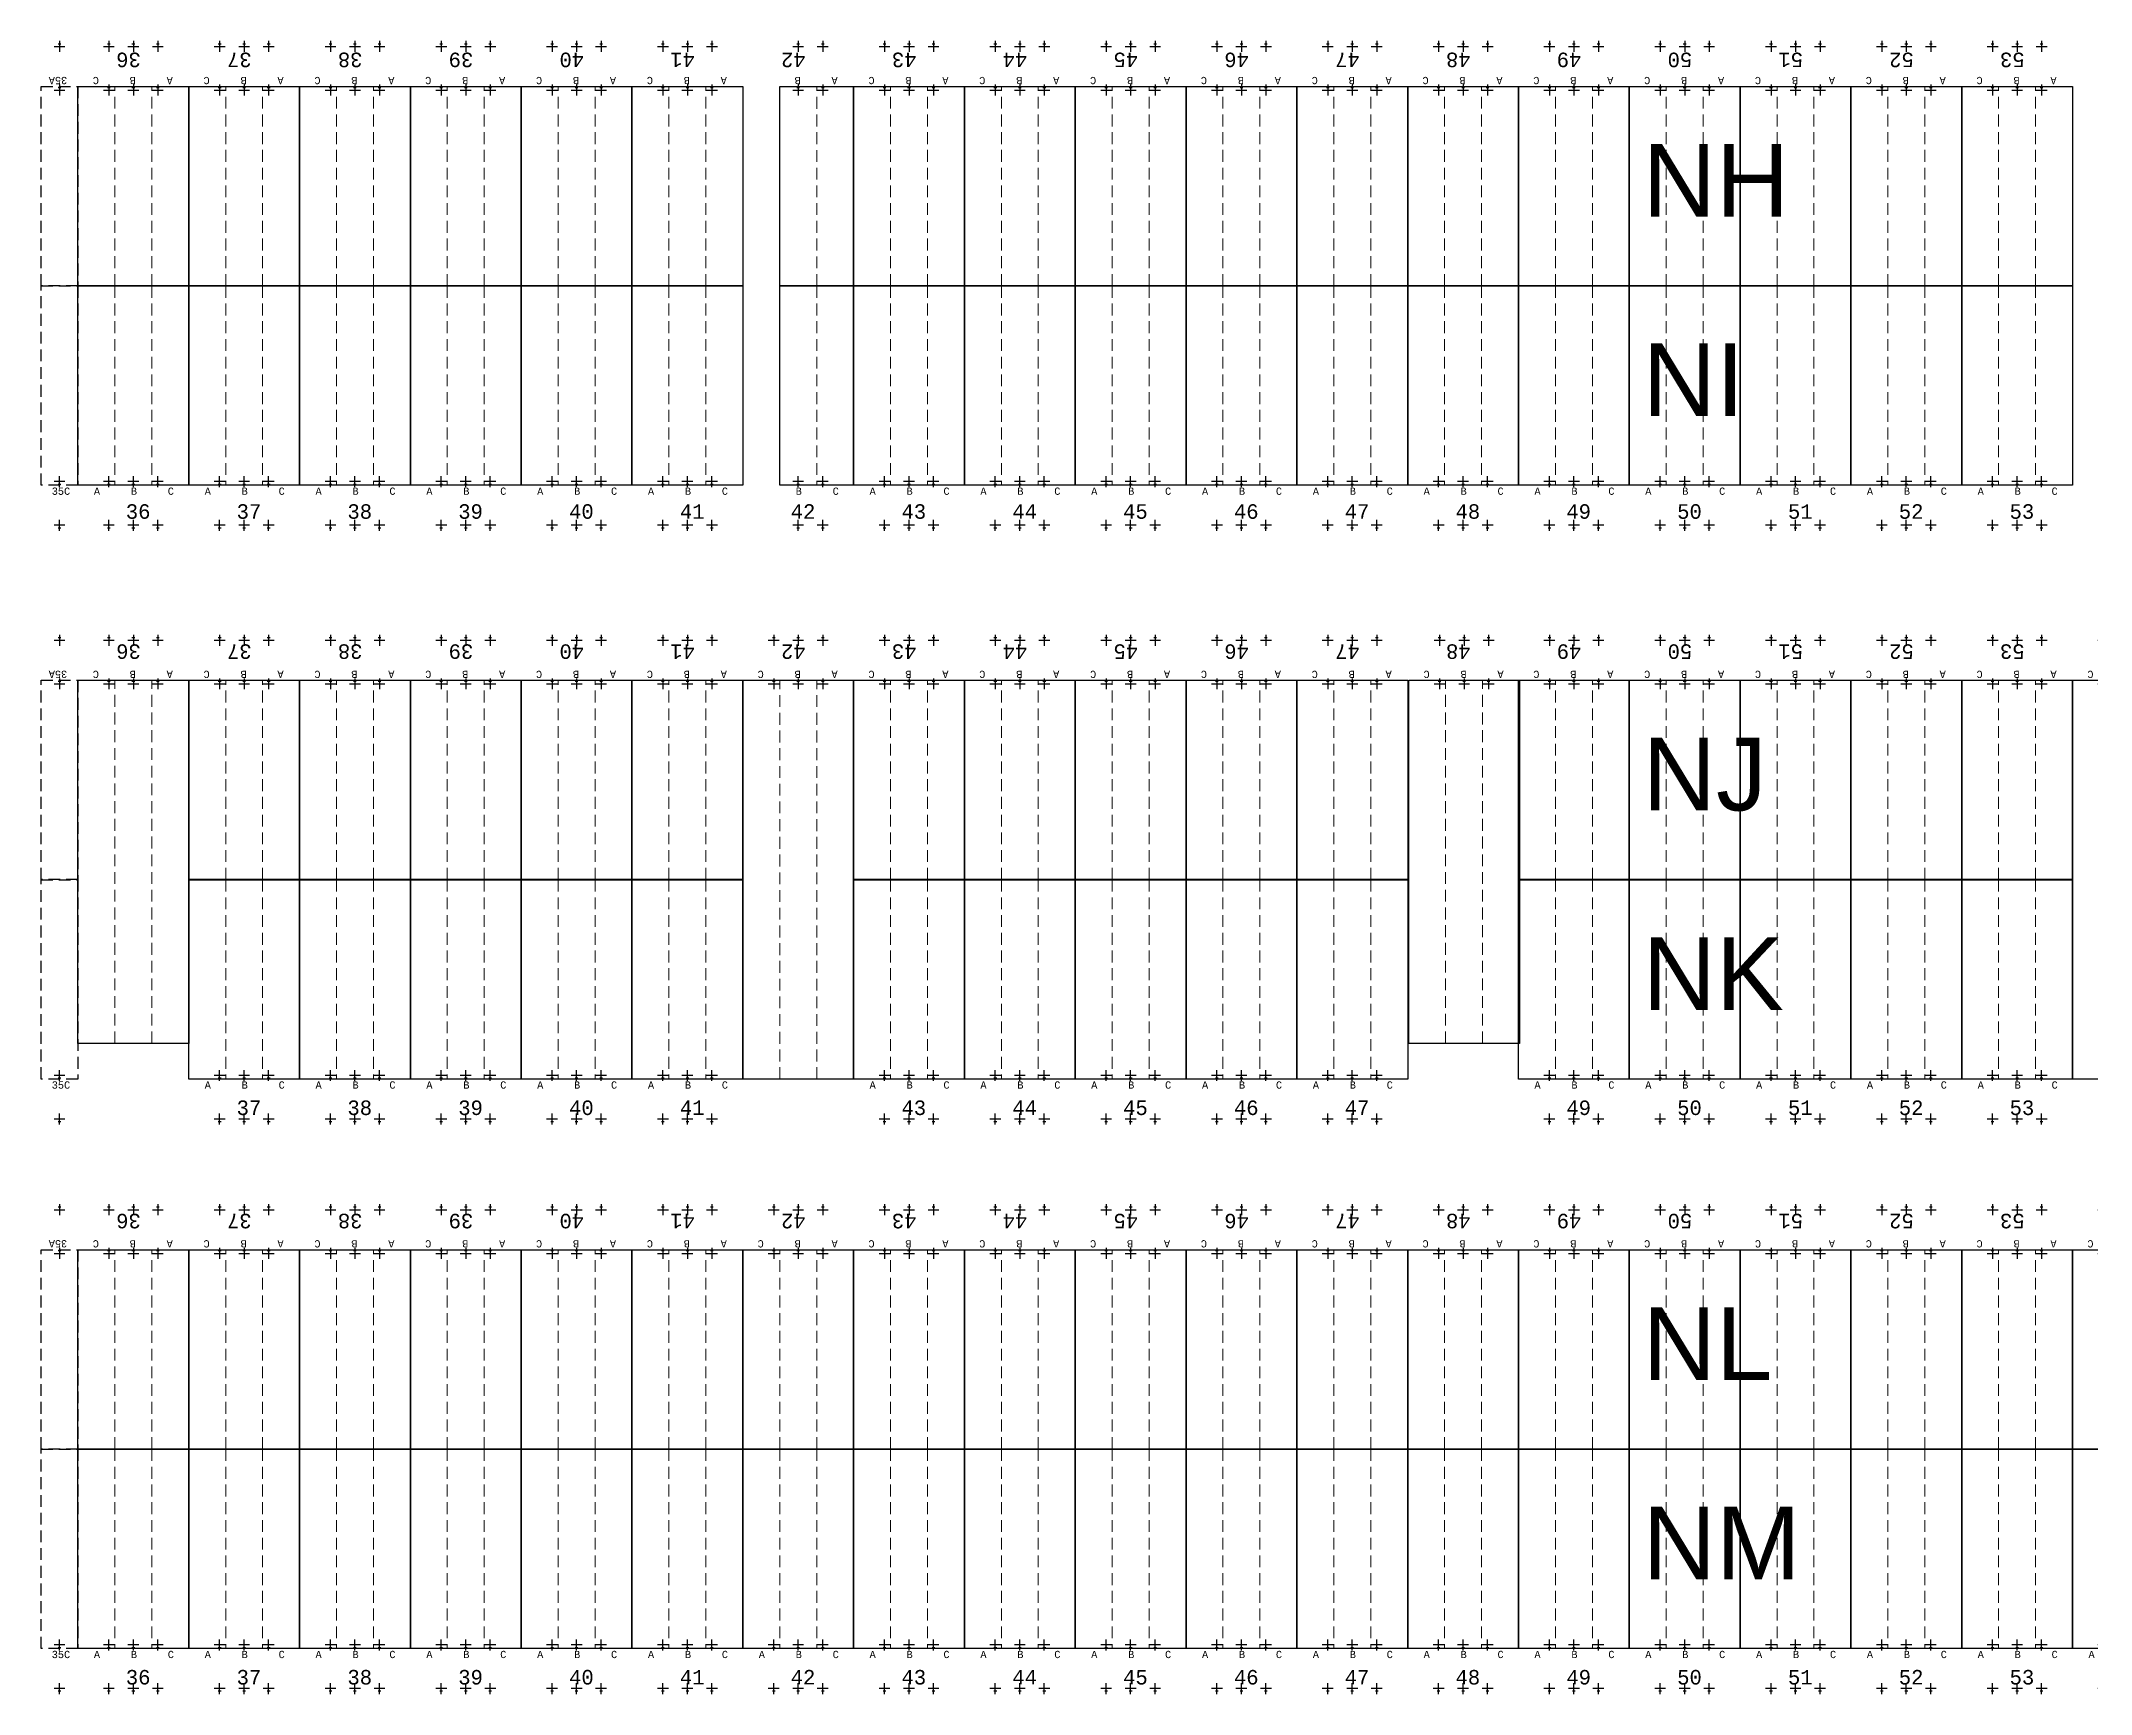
# Model space of a CAD drawing. Header units: millimetres. Extents: x 943 to 655635, y 611 to 177910.
# Drawn here: x 472979 to 529367, y 75323 to 120798 of the extents above; entities that cross this region are included whole.
import ezdxf

# ---------------------------------------------------------------- set-up
doc = ezdxf.new("R2010")
doc.units = ezdxf.units.MM
doc.linetypes.add('DASHED', pattern=[0.75, 0.5, -0.25])
doc.layers.add('Bin location transponder', color=250, linetype='Continuous')
doc.layers.add('WF_numbers', color=6, linetype='Continuous')
for name, color, linetype, lineweight in [('WF buffer', 1, 'DASHED', 30), ('WF transponder', 3, 'Continuous', 30), ('WF_all_bays', 5, 'Continuous', 30), ('WF_sketch_stock_areas', 30, 'Continuous', 30), ('WF_text', 252, 'Continuous', 30)]:
    doc.layers.add(name, color=color, linetype=linetype, lineweight=lineweight)
doc.styles.add('WF_txt', font='consola.ttf')
doc.styles.add('WF_txt_notes', font='arial.ttf')

# ---------------------------------------------------------------- blocks, each defined once
blk = doc.blocks.new('Bin location transponder')
at = {"layer": 'Bin location transponder', "color": 3, "lineweight": 30}
for p, q in [((-600, 0), (600, 0)), ((-150, 300), (150, 300)), ((0, 600), (0, -600))]:
    blk.add_line(p, q, dxfattribs=at)
blk = doc.blocks.new('WF 10x18ft bay')
at = {"layer": 'WF_all_bays', "linetype": 'DASHED', "lineweight": 5, "ltscale": 650}
for p, q in [((1016, 5486), (1016, 0)), ((2032, 5486), (2032, 0))]:
    blk.add_line(p, q, dxfattribs=at)
at = {"layer": 'WF_all_bays'}
blk.add_lwpolyline([(0, 5486), (3048, 5486), (3048, 0), (0, 0)], close=True, dxfattribs=at)
at = {"layer": 'WF transponder', "xscale": 0.25, "yscale": 0.25, "zscale": 0.25, "rotation": 180.0000000062352}
for p in [(850, 100), (1524, 100), (2198, 100), (850, -1100), (1524, -1100), (2198, -1100)]:
    blk.add_blockref('Bin location transponder', p, dxfattribs=at)
at = {"layer": 'WF_numbers', "linetype": 'DASHED', "char_height": 200, "attachment_point": 1, "rotation": 0, "style": 'WF_txt'}
for s, insert in [('A', (439, -62, -723)), ('B', (1455, -62, -723)), ('C', (2471, -62, -723))]:
    blk.add_mtext_dynamic_manual_height_columns(s, width=423.53, gutter_width=2118, heights=[0], dxfattribs=dict(at, insert=insert))
blk = doc.blocks.new('WF 10x36ft bay')
at = {"layer": 'WF_all_bays', "linetype": 'DASHED', "lineweight": 5, "ltscale": 650}
for p, q in [((1016, 10973), (1016, 0)), ((2032, 10973), (2032, 0))]:
    blk.add_line(p, q, dxfattribs=at)
at = {"layer": 'WF_all_bays'}
blk.add_lwpolyline([(0, 10973), (3048, 10973), (3048, 0), (0, 0)], close=True, dxfattribs=at)
at = {"layer": 'WF transponder', "xscale": 0.25, "yscale": 0.25, "zscale": 0.25, "rotation": 180.0000000062352}
for p in [(850, 100), (1524, 100), (2198, 100), (850, -1100), (1524, -1100), (2198, -1100)]:
    blk.add_blockref('Bin location transponder', p, dxfattribs=at)
at = {"layer": 'WF_numbers', "linetype": 'DASHED', "char_height": 200, "attachment_point": 1, "rotation": 0, "style": 'WF_txt'}
for s, insert in [('A', (439, -62, -723)), ('B', (1455, -62, -723)), ('C', (2471, -62, -723))]:
    blk.add_mtext_dynamic_manual_height_columns(s, width=423.53, gutter_width=2118, heights=[0], dxfattribs=dict(at, insert=insert))
blk = doc.blocks.new('WF 40x216in buffer')
at = {"layer": 'WF buffer', "ltscale": 650}
blk.add_lwpolyline([(0, 5486), (1016, 5486), (1016, 0), (0, 0)], close=True, dxfattribs=at)
at = {"layer": 'WF transponder', "xscale": 0.25, "yscale": 0.25, "zscale": 0.25, "rotation": 180.0000000062352}
for p in [(508, 100), (508, -1100)]:
    blk.add_blockref('Bin location transponder', p, dxfattribs=at)
blk = doc.blocks.new('WF 10x34ft bay')
at = {"layer": 'WF_all_bays', "linetype": 'DASHED', "lineweight": 5, "ltscale": 650}
for p, q in [((1016, 9990), (1016, 0)), ((2032, 9990), (2032, 0))]:
    blk.add_line(p, q, dxfattribs=at)
at = {"layer": 'WF_all_bays'}
blk.add_lwpolyline([(0, 9990), (3048, 9990), (3048, 0), (0, 0)], close=True, dxfattribs=at)
at = {"layer": 'WF transponder', "xscale": 0.25, "yscale": 0.25, "zscale": 0.25, "rotation": 180}
for p in [(850, 100), (1524, 100), (2198, 100), (850, -1100), (1524, -1100), (2198, -1100)]:
    blk.add_blockref('Bin location transponder', p, dxfattribs=at)
at = {"layer": 'WF_numbers', "linetype": 'DASHED', "char_height": 200, "attachment_point": 1, "rotation": 0, "style": 'WF_txt'}
for s, insert in [('A', (439, -62, -723)), ('B', (1455, -62, -723)), ('C', (2471, -62, -723))]:
    blk.add_mtext_dynamic_manual_height_columns(s, width=423.53, gutter_width=2118, heights=[0], dxfattribs=dict(at, insert=insert))

msp = doc.modelspace()

# ---------------------------------------------------------------- linework, layer by layer
at = {"layer": 'WF_all_bays', "linetype": 'DASHED', "lineweight": 5, "ltscale": 650}
for q in [(494315, 119548, -162219), (494315, 108575, -162219)]:
    msp.add_line((494315, 114061, -162219), q, dxfattribs=at)
at = {"layer": 'WF_all_bays', "elevation": -162219}
for points in [[(495331, 114061), (493299, 114061), (493299, 119548), (495331, 119548)], [(493299, 114061), (495331, 114061), (495331, 108575), (493299, 108575)]]:
    msp.add_lwpolyline(points, close=True, dxfattribs=at)

# ---------------------------------------------------------------- block references
at = {"layer": 'WF transponder', "xscale": 0.25, "yscale": 0.25, "zscale": 0.25}
for p in [(493807, 120648, -162219), (494481, 120648, -162219), (493807, 119448, -162219), (494481, 119448, -162219)]:
    msp.add_blockref('Bin location transponder', p, dxfattribs=at)
at = {"layer": 'WF transponder', "xscale": 0.25, "yscale": 0.25, "zscale": 0.25, "rotation": 180.0000000062352}
for p in [(493807, 108675, -162219), (494481, 108675, -162219), (493807, 107475, -162219), (494481, 107475, -162219)]:
    msp.add_blockref('Bin location transponder', p, dxfattribs=at)
at = {"layer": 'WF_all_bays'}
for name, p, rotation in [('WF 10x18ft bay', (477043, 119548, -162219), 179.9999999999069), ('WF 10x18ft bay', (480091, 119548, -162219), 179.9999999999069), ('WF 10x18ft bay', (483139, 119548, -162219), 179.9999999999069), ('WF 10x18ft bay', (486187, 119548, -162219), 179.9999999999069), ('WF 10x18ft bay', (489235, 119548, -162219), 179.9999999999069), ('WF 10x18ft bay', (492283, 119548, -162219), 179.9999999999069), ('WF 10x18ft bay', (498379, 119548, -162219), 179.9999999999069), ('WF 10x18ft bay', (501427, 119548, -162219), 179.9999999999069), ('WF 10x18ft bay', (504475, 119548, -162219), 179.9999999999069), ('WF 10x18ft bay', (507523, 119548, -162219), 179.9999999999069), ('WF 10x18ft bay', (510571, 119548, -162219), 179.9999999999069), ('WF 10x18ft bay', (513619, 119548, -162219), 179.9999999999069), ('WF 10x18ft bay', (516667, 119548, -162219), 179.9999999999069), ('WF 10x18ft bay', (519715, 119548, -162219), 179.9999999999069), ('WF 10x18ft bay', (522763, 119548, -162219), 179.9999999999069), ('WF 10x18ft bay', (525811, 119548, -162219), 179.9999999999069), ('WF 10x18ft bay', (528859, 119548, -162219), 179.9999999999069), ('WF 10x18ft bay', (480091, 103212, -162219), 179.9999999999069), ('WF 10x18ft bay', (483139, 103212, -162219), 179.9999999999069), ('WF 10x18ft bay', (486187, 103212, -162219), 179.9999999999069), ('WF 10x18ft bay', (489235, 103212, -162219), 179.9999999999069), ('WF 10x18ft bay', (492283, 103212, -162219), 179.9999999999069), ('WF 10x36ft bay', (495331, 103212, -162219), 180.0000000000523), ('WF 10x18ft bay', (498379, 103212, -162219), 179.9999999999069), ('WF 10x18ft bay', (501427, 103212, -162219), 179.9999999999069), ('WF 10x18ft bay', (504475, 103212, -162219), 179.9999999999069), ('WF 10x18ft bay', (507523, 103212, -162219), 179.9999999999069), ('WF 10x18ft bay', (510571, 103212, -162219), 179.9999999999069), ('WF 10x18ft bay', (516667, 103212, -162219), 179.9999999999069), ('WF 10x18ft bay', (519715, 103212, -162219), 179.9999999999069), ('WF 10x18ft bay', (522763, 103212, -162219), 179.9999999999069), ('WF 10x18ft bay', (525811, 103212, -162219), 179.9999999999069), ('WF 10x18ft bay', (528859, 103212, -162219), 179.9999999999069), ('WF 10x36ft bay', (531907, 103212, -162219), 180.0000000000523), ('WF 10x18ft bay', (477043, 87546, -162219), 179.9999999999069), ('WF 10x18ft bay', (480091, 87546, -162219), 179.9999999999069), ('WF 10x18ft bay', (483139, 87546, -162219), 179.9999999999069), ('WF 10x18ft bay', (486187, 87546, -162219), 179.9999999999069), ('WF 10x18ft bay', (489235, 87546, -162219), 179.9999999999069), ('WF 10x18ft bay', (492283, 87546, -162219), 179.9999999999069), ('WF 10x18ft bay', (495331, 87546, -162219), 179.9999999999069), ('WF 10x18ft bay', (498379, 87546, -162219), 179.9999999999069), ('WF 10x18ft bay', (501427, 87546, -162219), 179.9999999999069), ('WF 10x18ft bay', (504475, 87546, -162219), 179.9999999999069), ('WF 10x18ft bay', (507523, 87546, -162219), 179.9999999999069), ('WF 10x18ft bay', (510571, 87546, -162219), 179.9999999999069), ('WF 10x18ft bay', (513619, 87546, -162219), 179.9999999999069), ('WF 10x18ft bay', (516667, 87546, -162219), 179.9999999999069), ('WF 10x18ft bay', (519715, 87546, -162219), 179.9999999999069), ('WF 10x18ft bay', (522763, 87546, -162219), 179.9999999999069), ('WF 10x18ft bay', (525811, 87546, -162219), 179.9999999999069), ('WF 10x18ft bay', (528859, 87546, -162219), 179.9999999999069), ('WF 10x18ft bay', (531907, 87546, -162219), 179.9999999999069)]:
    msp.add_blockref(name, p, dxfattribs=dict(at, rotation=rotation))
for p in [(473995, 108575, -162219), (477043, 108575, -162219), (480091, 108575, -162219), (483139, 108575, -162219), (486187, 108575, -162219), (489235, 108575, -162219), (495331, 108575, -162219), (498379, 108575, -162219), (501427, 108575, -162219), (504475, 108575, -162219), (507523, 108575, -162219), (510571, 108575, -162219), (513619, 108575, -162219), (516667, 108575, -162219), (519715, 108575, -162219), (522763, 108575, -162219), (525811, 108575, -162219), (477043, 92239, -162219), (480091, 92239, -162219), (483139, 92239, -162219), (486187, 92239, -162219), (489235, 92239, -162219), (495331, 92239, -162219), (498379, 92239, -162219), (501427, 92239, -162219), (504475, 92239, -162219), (507523, 92239, -162219), (513619, 92239, -162219), (516667, 92239, -162219), (519715, 92239, -162219), (522763, 92239, -162219), (525811, 92239, -162219), (473995, 76573, -162219), (477043, 76573, -162219), (480091, 76573, -162219), (483139, 76573, -162219), (486187, 76573, -162219), (489235, 76573, -162219), (492283, 76573, -162219), (495331, 76573, -162219), (498379, 76573, -162219), (501427, 76573, -162219), (504475, 76573, -162219), (507523, 76573, -162219), (510571, 76573, -162219), (513619, 76573, -162219), (516667, 76573, -162219), (519715, 76573, -162219), (522763, 76573, -162219), (525811, 76573, -162219), (528859, 76573, -162219)]:
    msp.add_blockref('WF 10x18ft bay', p, dxfattribs=at)
at = {"layer": 'WF_all_bays', "color": 7, "true_color": 0xffffff, "rotation": 180}
for p in [(477043, 103212, -162219), (513648, 103212, -162219)]:
    msp.add_blockref('WF 10x34ft bay', p, dxfattribs=at)
at = {"layer": 'WF_sketch_stock_areas'}
for p, rotation in [((473995, 119548, -162219), 179.9999999997651), ((473995, 103212, -162219), 180.0000000001384), ((473995, 87546, -162219), 179.9999999990339)]:
    msp.add_blockref('WF 40x216in buffer', p, dxfattribs=dict(at, rotation=rotation))
for p in [(472979, 108575, -162219), (472979, 92239, -162219), (472979, 76573, -162219)]:
    msp.add_blockref('WF 40x216in buffer', p, dxfattribs=at)

# ---------------------------------------------------------------- texts
at = {"layer": 'WF_numbers', "linetype": 'DASHED', "attachment_point": 1, "style": 'WF_txt'}
for s, insert, char_height, rotation in [('36', (475726, 120078, -162219), 400, 180), ('37', (478774, 120078, -162219), 400, 180), ('38', (481822, 120078, -162219), 400, 180), ('39', (484870, 120078, -162219), 400, 180), ('40', (487918, 120078, -162219), 400, 180), ('41', (490966, 120078, -162219), 400, 180), ('42', (494014, 120078, -162219), 400, 180), ('43', (497062, 120078, -162219), 400, 180), ('44', (500110, 120078, -162219), 400, 180), ('45', (503158, 120078, -162219), 400, 180), ('46', (506206, 120078, -162219), 400, 180), ('47', (509254, 120078, -162219), 400, 180), ('48', (512302, 120078, -162219), 400, 180), ('49', (515350, 120078, -162219), 400, 180), ('50', (518398, 120078, -162219), 400, 180), ('51', (521446, 120078, -162219), 400, 180), ('52', (524494, 120078, -162219), 400, 180), ('53', (527542, 120078, -162219), 400, 180), ('35A', (473700, 119610, -162943), 200, 180), ('B', (493876, 119610, -162943), 200, 180), ('A', (494892, 119610, -162943), 200, 180), ('35C', (473274, 108513, -162943), 200, 0), ('B', (493738, 108513, -162943), 200, 0), ('C', (494754, 108513, -162943), 200, 0), ('36', (475726, 103800, -162219), 400, 180), ('37', (478774, 103800, -162219), 400, 180), ('38', (481822, 103800, -162219), 400, 180), ('39', (484870, 103800, -162219), 400, 180), ('40', (487918, 103800, -162219), 400, 180), ('41', (490966, 103800, -162219), 400, 180), ('42', (494014, 103800, -162219), 400, 180), ('43', (497062, 103800, -162219), 400, 180), ('44', (500110, 103800, -162219), 400, 180), ('45', (503158, 103800, -162219), 400, 180), ('46', (506206, 103800, -162219), 400, 180), ('47', (509254, 103800, -162219), 400, 180), ('48', (512302, 103800, -162219), 400, 180), ('49', (515350, 103800, -162219), 400, 180), ('50', (518398, 103800, -162219), 400, 180), ('51', (521446, 103800, -162219), 400, 180), ('52', (524494, 103800, -162219), 400, 180), ('53', (527542, 103800, -162219), 400, 180), ('35A', (473700, 103274, -162943), 200, 180), ('35C', (473274, 92177, -162943), 200, 0), ('36', (475726, 88134, -162219), 400, 180), ('37', (478774, 88134, -162219), 400, 180), ('38', (481822, 88134, -162219), 400, 180), ('39', (484870, 88134, -162219), 400, 180), ('40', (487918, 88134, -162219), 400, 180), ('41', (490966, 88134, -162219), 400, 180), ('42', (494014, 88134, -162219), 400, 180), ('43', (497062, 88134, -162219), 400, 180), ('44', (500110, 88134, -162219), 400, 180), ('45', (503158, 88134, -162219), 400, 180), ('46', (506206, 88134, -162219), 400, 180), ('47', (509254, 88134, -162219), 400, 180), ('48', (512302, 88134, -162219), 400, 180), ('49', (515350, 88134, -162219), 400, 180), ('50', (518398, 88134, -162219), 400, 180), ('51', (521446, 88134, -162219), 400, 180), ('52', (524494, 88134, -162219), 400, 180), ('53', (527542, 88134, -162219), 400, 180), ('35A', (473700, 87609, -162943), 200, 180), ('35C', (473274, 76511, -162943), 200, 0)]:
    msp.add_mtext_dynamic_manual_height_columns(s, width=423.53, gutter_width=2118, heights=[0], dxfattribs=dict(at, insert=insert, char_height=char_height, rotation=rotation))
at = {"layer": 'WF_numbers', "linetype": 'DASHED', "char_height": 400, "attachment_point": 1, "style": 'WF_txt'}
for s, insert in [('36', (475312, 108054, -162219)), ('37', (478360, 108054, -162219)), ('38', (481408, 108054, -162219)), ('39', (484456, 108054, -162219)), ('40', (487504, 108054, -162219)), ('41', (490552, 108054, -162219)), ('42', (493600, 108054, -162219)), ('43', (496648, 108054, -162219)), ('44', (499696, 108054, -162219)), ('45', (502744, 108054, -162219)), ('46', (505792, 108054, -162219)), ('47', (508840, 108054, -162219)), ('48', (511888, 108054, -162219)), ('49', (514936, 108054, -162219)), ('50', (517984, 108054, -162219)), ('51', (521032, 108054, -162219)), ('52', (524080, 108054, -162219)), ('53', (527128, 108054, -162219)), ('37', (478360, 91651, -162219)), ('38', (481408, 91651, -162219)), ('39', (484456, 91651, -162219)), ('40', (487504, 91651, -162219)), ('41', (490552, 91651, -162219)), ('43', (496648, 91651, -162219)), ('44', (499696, 91651, -162219)), ('45', (502744, 91651, -162219)), ('46', (505792, 91651, -162219)), ('47', (508840, 91651, -162219)), ('49', (514936, 91651, -162219)), ('50', (517984, 91651, -162219)), ('51', (521032, 91651, -162219)), ('52', (524080, 91651, -162219)), ('53', (527128, 91651, -162219)), ('36', (475312, 75985, -162219)), ('37', (478360, 75985, -162219)), ('38', (481408, 75985, -162219)), ('39', (484456, 75985, -162219)), ('40', (487504, 75985, -162219)), ('41', (490552, 75985, -162219)), ('42', (493600, 75985, -162219)), ('43', (496648, 75985, -162219)), ('44', (499696, 75985, -162219)), ('45', (502744, 75985, -162219)), ('46', (505792, 75985, -162219)), ('47', (508840, 75985, -162219)), ('48', (511888, 75985, -162219)), ('49', (514936, 75985, -162219)), ('50', (517984, 75985, -162219)), ('51', (521032, 75985, -162219)), ('52', (524080, 75985, -162219)), ('53', (527128, 75985, -162219))]:
    msp.add_mtext_dynamic_manual_height_columns(s, width=423.53, gutter_width=2118, heights=[0], dxfattribs=dict(at, insert=insert))
at = {"layer": 'WF_text', "char_height": 2000, "attachment_point": 1, "style": 'WF_txt_notes'}
for s, insert in [('NH', (517035, 117964, -162581)), ('NI', (517035, 112478, -162581)), ('NJ', (517035, 101629, -162581)), ('NK', (517035, 96142, -162581)), ('NL', (517035, 85963, -162581)), ('NM', (517035, 80476, -162581))]:
    msp.add_mtext_dynamic_manual_height_columns(s, width=1096.38, gutter_width=2118, heights=[0], dxfattribs=dict(at, insert=insert))

doc.saveas('drawing.dxf')
